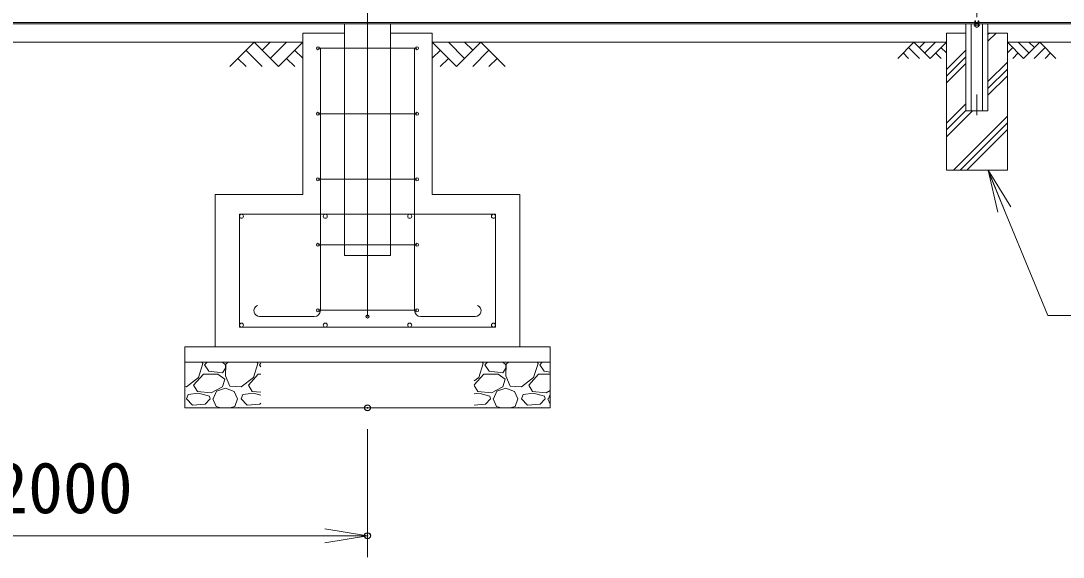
# Model space of a CAD drawing. Units: millimetres at full size; details may follow other scales. Extents: x -14700 to 14700, y -10395 to 10395.
# Drawn here: x -6782 to -3361, y -3047 to -1288 of the extents above; entities that cross this region are included whole.
import ezdxf
from ezdxf.enums import TextEntityAlignment as Align

# ---------------------------------------------------------------- set-up
doc = ezdxf.new("R2010")
doc.units = ezdxf.units.MM
doc.header["$LTSCALE"] = 40
doc.header["$PDMODE"] = 32
doc.header["$PDSIZE"] = 20
doc.linetypes.add('USER1', pattern=[50.8, 31.75, -6.35, 6.35, -6.35])
for name, color, linetype, lineweight in [('0-0_D-STR1', 1, 'Continuous', 18), ('0-1_D-BMK', 2, 'USER1', 13), ('0-2_D-STR3', 3, 'Continuous', 13), ('0-3_D-STR4', 7, 'Continuous', 18), ('0-4_D-BGD', 7, 'Continuous', 18), ('0-5_D-DCR-HCH', 7, 'Continuous', 13), ('0-6_D-STR-DIM', 7, 'Continuous', 13), ('0-7_0', 7, 'Continuous', 18), ('0-9_D-STR-TXT', 7, 'Continuous', 13)]:
    doc.layers.add(name, color=color, linetype=linetype, lineweight=lineweight)
doc.layers.add('0-8_Defpoints', color=253, linetype='Continuous')
doc.styles.add('ＭＳ ゴシック', font='')
doc.styles.get('ＭＳ ゴシック').set_extended_font_data('MS Gothic')

# ---------------------------------------------------------------- blocks, each defined once
blk = doc.blocks.new('_Open')
at = {"layer": '0-7_0'}
blk.add_line((-40, 6.67), (0, 0), dxfattribs=at)
blk.add_lwpolyline([(-40, -6.67), (0, 0), (-40, 0)], dxfattribs=at)

msp = doc.modelspace()

# ---------------------------------------------------------------- linework, layer by layer
at = {"layer": '0-0_D-STR1'}
for p, q in [((-11719.24, -1293.48), (1155.76, -1293.48)), ((-11719.24, -1297.48), (1155.76, -1297.48)), ((-3680.74, -1582.48), (-3680.74, -1297.48)), ((-3663.24, -1582.48), (-3663.24, -1297.48)), ((-3625.24, -1582.48), (-3625.24, -1297.48)), ((-3607.74, -1582.48), (-3607.74, -1297.48)), ((-3680.74, -1582.48), (-3607.74, -1582.48))]:
    msp.add_line(p, q, dxfattribs=at)
msp.add_lwpolyline([(-5719.24, -1297.48), (-5719.24, -2057.48), (-5569.24, -2057.48), (-5569.24, -1297.48)], dxfattribs=at)
at = {"layer": '0-1_D-BMK'}
for p, q in [((-5644.24, -2108.48), (-5644.24, 5793.52)), ((-3644.24, 502.52), (-3644.24, -1597.48)), ((-3634.24, -1301.98), (-3654.24, -1301.98))]:
    msp.add_line(p, q, dxfattribs=at)
at = {"layer": '0-2_D-STR3'}
for p, q in [((-11719.24, -1292.48), (1155.76, -1292.48)), ((-3644.24, -1294.47), (-3650.74, -1298.23)), ((-3650.74, -1298.23), (-3650.74, -1305.73)), ((-3650.49, -1298.08), (-3650.49, -1287.98)), ((-3650.49, -1287.98), (-3648.49, -1287.98)), ((-3648.49, -1296.93), (-3648.49, -1287.98)), ((-3637.74, -1298.23), (-3644.24, -1294.47)), ((-3639.99, -1296.93), (-3639.99, -1287.98)), ((-3639.99, -1287.98), (-3637.99, -1287.98)), ((-3637.99, -1298.08), (-3637.99, -1287.98)), ((-3637.74, -1305.73), (-3637.74, -1298.23)), ((-3650.74, -1305.73), (-3644.24, -1309.48)), ((-3644.24, -1309.48), (-3637.74, -1305.73)), ((-5481.74, -1377.48), (-5806.74, -1377.48)), ((-5798.74, -2237.81), (-5798.74, -1377.48)), ((-5644.24, -2257.81), (-5644.24, -1377.48)), ((-5489.74, -2237.81), (-5489.74, -1377.48)), ((-5481.74, -1592.48), (-5806.74, -1592.48)), ((-5481.74, -1807.48), (-5806.74, -1807.48)), ((-5224.24, -1922.48), (-6064.24, -1922.48)), ((-6064.24, -2292.48), (-6064.24, -1922.48)), ((-5224.24, -2292.48), (-5224.24, -1922.48)), ((-5481.74, -2022.48), (-5806.74, -2022.48)), ((-5481.74, -2237.48), (-5806.74, -2237.48)), ((-5818.74, -2257.81), (-5999.17, -2257.81)), ((-5469.74, -2257.81), (-5289.31, -2257.81)), ((-5224.24, -2292.48), (-6064.24, -2292.48))]:
    msp.add_line(p, q, dxfattribs=at)
for centre, radius in [((-3644.24, -1301.98), 6.25), ((-5806.74, -1377.48), 5), ((-5481.74, -1377.48), 5), ((-5806.74, -1592.48), 5), ((-5481.74, -1592.48), 5), ((-5806.74, -1807.48), 5), ((-5481.74, -1807.48), 5), ((-6057.74, -1928.98), 6.5), ((-5782.74, -1928.98), 6.5), ((-5505.74, -1928.98), 6.5), ((-5230.74, -1928.98), 6.5), ((-5806.74, -2022.48), 5), ((-5481.74, -2022.48), 5), ((-5806.74, -2237.48), 5), ((-5644.24, -2257.81), 5), ((-5481.74, -2237.48), 5), ((-6057.74, -2285.98), 6.5), ((-5782.74, -2285.98), 6.5), ((-5505.74, -2285.98), 6.5), ((-5230.74, -2285.98), 6.5)]:
    msp.add_circle(centre, radius, dxfattribs=at)
for centre, radius, start, end in [((-5998.34, -2239.15), 18.68, 111.66589, 272.52545), ((-5290.13, -2239.15), 18.68, 267.47455, 68.33411), ((-5818.74, -2237.81), 20, 270, 0), ((-5469.74, -2237.81), 20, 180, 270)]:
    msp.add_arc(centre, radius, start, end, dxfattribs=at)
at = {"layer": '0-3_D-STR4'}
for p, q in [((-5856.74, -1857.48), (-5856.74, -1327.48)), ((-5856.74, -1327.48), (-5719.24, -1327.48)), ((-5431.74, -1327.48), (-5569.24, -1327.48)), ((-5431.74, -1857.48), (-5431.74, -1327.48)), ((-3744.24, -1327.48), (-3744.24, -1777.48)), ((-3680.74, -1327.48), (-3744.24, -1327.48)), ((-3544.24, -1327.48), (-3607.74, -1327.48)), ((-3544.24, -1327.48), (-3544.24, -1777.48)), ((-3544.24, -1777.48), (-3744.24, -1777.48)), ((-6144.24, -2357.48), (-6144.24, -1857.48)), ((-6144.24, -1857.48), (-5856.74, -1857.48)), ((-5431.74, -1857.48), (-5144.24, -1857.48)), ((-5144.24, -2357.48), (-5144.24, -1857.48)), ((-5044.24, -2357.48), (-6244.24, -2357.48)), ((-6244.24, -2357.48), (-6244.24, -2557.48)), ((-5044.24, -2357.48), (-5044.24, -2557.48)), ((-5044.24, -2407.48), (-6244.24, -2407.48)), ((-5044.24, -2557.48), (-6244.24, -2557.48))]:
    msp.add_line(p, q, dxfattribs=at)
at = {"layer": '0-4_D-BGD'}
for p, q in [((-5856.74, -1357.48), (-7544.24, -1357.48)), ((-3744.24, -1357.48), (-5431.74, -1357.48)), ((-3544.24, -1357.48), (-1744.24, -1357.48))]:
    msp.add_line(p, q, dxfattribs=at)
at = {"layer": '0-5_D-DCR-HCH'}
for p, q in [((-3607.74, -1354.54), (-3580.68, -1327.48)), ((-3607.74, -1332.44), (-3602.77, -1327.48)), ((-6016.37, -1357.48), (-6096.19, -1437.3)), ((-6016.37, -1357.48), (-5936.56, -1437.3)), ((-5989.77, -1384.08), (-5963.16, -1357.48)), ((-5963.16, -1410.69), (-5909.95, -1357.48)), ((-5936.56, -1437.3), (-5856.74, -1357.48)), ((-5351.92, -1437.3), (-5431.74, -1357.48)), ((-5325.31, -1410.69), (-5378.53, -1357.48)), ((-5272.1, -1357.48), (-5351.92, -1437.3)), ((-5298.57, -1384.22), (-5325.31, -1357.48)), ((-5272.1, -1357.48), (-5192.28, -1437.3)), ((-3850.66, -1357.48), (-3903.87, -1410.69)), ((-3850.66, -1357.48), (-3797.45, -1410.69)), ((-3832.93, -1375.22), (-3815.19, -1357.48)), ((-3815.19, -1392.95), (-3779.71, -1357.48)), ((-3797.45, -1410.69), (-3744.24, -1357.48)), ((-3491.03, -1410.69), (-3544.24, -1357.48)), ((-3473.29, -1392.95), (-3508.76, -1357.48)), ((-3437.81, -1357.48), (-3491.03, -1410.69)), ((-3455.46, -1375.31), (-3473.29, -1357.48)), ((-3437.81, -1357.48), (-3384.6, -1410.69)), ((-6042.98, -1384.08), (-5989.52, -1437.3)), ((-5883.34, -1384.08), (-5856.74, -1410.57)), ((-5405.13, -1384.08), (-5431.74, -1410.57)), ((-5245.5, -1384.08), (-5298.95, -1437.3)), ((-3886.14, -1392.95), (-3868.32, -1410.69)), ((-3868.4, -1375.22), (-3832.76, -1410.69)), ((-3779.71, -1392.95), (-3761.89, -1410.69)), ((-3761.98, -1375.22), (-3744.24, -1392.87)), ((-3744.24, -1446.85), (-3680.74, -1383.35)), ((-3526.5, -1375.22), (-3544.24, -1392.87)), ((-3508.76, -1392.95), (-3526.58, -1410.69)), ((-3420.08, -1375.22), (-3455.71, -1410.69)), ((-3402.34, -1392.95), (-3420.16, -1410.69)), ((-6069.59, -1410.69), (-6042.86, -1437.3)), ((-5909.95, -1410.69), (-5883.22, -1437.3)), ((-5378.53, -1410.69), (-5405.25, -1437.3)), ((-5218.89, -1410.69), (-5245.62, -1437.3)), ((-3744.24, -1468.94), (-3680.74, -1405.44)), ((-3744.24, -1491.04), (-3680.74, -1427.54)), ((-3607.74, -1487.12), (-3544.24, -1423.62)), ((-3607.74, -1509.22), (-3544.24, -1445.72)), ((-3607.74, -1531.32), (-3544.24, -1467.82)), ((-3744.24, -1623.62), (-3680.74, -1560.12)), ((-3744.24, -1645.72), (-3680.74, -1582.22)), ((-3744.24, -1667.82), (-3658.9, -1582.48)), ((-3721.32, -1777.48), (-3544.24, -1600.4)), ((-3699.22, -1777.48), (-3544.24, -1622.5)), ((-3677.12, -1777.48), (-3544.24, -1644.59)), ((-3544.54, -1777.48), (-3544.24, -1777.18)), ((-6198.85, -2457.47), (-6184.45, -2412.47)), ((-6184.45, -2412.47), (-6187.5, -2407.48)), ((-6170.47, -2407.48), (-6179.05, -2416.07)), ((-6179.05, -2416.07), (-6164.65, -2437.67)), ((-6110.65, -2416.07), (-6120.47, -2407.48)), ((-6119.65, -2443.07), (-6110.65, -2426.87)), ((-6108.85, -2414.27), (-6110.65, -2452.07)), ((-6110.65, -2426.87), (-6110.65, -2416.07)), ((-6101.42, -2407.48), (-6108.85, -2414.27)), ((-6018.85, -2457.47), (-6004.45, -2412.47)), ((-6004.45, -2412.47), (-6007.5, -2407.48)), ((-5994.24, -2411.25), (-5999.05, -2416.07)), ((-5999.05, -2416.07), (-5994.24, -2423.29)), ((-5278.85, -2457.47), (-5264.45, -2412.47)), ((-5264.45, -2412.47), (-5267.5, -2407.48)), ((-5250.47, -2407.48), (-5259.05, -2416.07)), ((-5259.05, -2416.07), (-5244.65, -2437.67)), ((-5190.65, -2416.07), (-5200.47, -2407.48)), ((-5199.65, -2443.07), (-5190.65, -2426.87)), ((-5188.85, -2414.27), (-5190.65, -2452.07)), ((-5190.65, -2426.87), (-5190.65, -2416.07)), ((-5181.42, -2407.48), (-5188.85, -2414.27)), ((-5098.85, -2457.47), (-5084.45, -2412.47)), ((-5084.45, -2412.47), (-5087.5, -2407.48)), ((-5070.47, -2407.48), (-5079.05, -2416.07)), ((-5079.05, -2416.07), (-5064.65, -2437.67)), ((-6215.05, -2482.67), (-6182.65, -2446.67)), ((-6182.65, -2446.67), (-6135.85, -2446.67)), ((-6164.65, -2437.67), (-6119.65, -2443.07)), ((-6135.85, -2446.67), (-6112.45, -2462.87)), ((-6112.45, -2462.87), (-6119.65, -2488.07)), ((-6110.65, -2452.07), (-6096.25, -2486.27)), ((-6058.45, -2488.07), (-6018.85, -2457.47)), ((-6035.05, -2482.67), (-6002.65, -2446.67)), ((-6002.65, -2446.67), (-5994.24, -2446.67)), ((-5294.24, -2481.76), (-5262.65, -2446.67)), ((-5294.24, -2469.35), (-5278.85, -2457.47)), ((-5262.65, -2446.67), (-5215.85, -2446.67)), ((-5244.65, -2437.67), (-5199.65, -2443.07)), ((-5215.85, -2446.67), (-5192.45, -2462.87)), ((-5192.45, -2462.87), (-5199.65, -2488.07)), ((-5190.65, -2452.07), (-5176.25, -2486.27)), ((-5138.45, -2488.07), (-5098.85, -2457.47)), ((-5115.05, -2482.67), (-5082.65, -2446.67)), ((-5082.65, -2446.67), (-5044.24, -2446.67)), ((-5064.65, -2437.67), (-5044.24, -2440.11)), ((-6202.45, -2504.27), (-6215.05, -2482.67)), ((-6119.65, -2488.07), (-6157.45, -2507.87)), ((-6139.45, -2502.47), (-6110.65, -2493.47)), ((-6110.65, -2493.47), (-6081.85, -2504.27)), ((-6096.25, -2486.27), (-6058.45, -2488.07)), ((-6022.45, -2504.27), (-6035.05, -2482.67)), ((-5282.45, -2504.27), (-5294.24, -2484.06)), ((-5199.65, -2488.07), (-5237.45, -2507.87)), ((-5219.45, -2502.47), (-5190.65, -2493.47)), ((-5190.65, -2493.47), (-5161.85, -2504.27)), ((-5176.25, -2486.27), (-5138.45, -2488.07)), ((-5102.45, -2504.27), (-5115.05, -2482.67)), ((-6238.45, -2527.67), (-6233.05, -2513.27)), ((-6218.65, -2549.27), (-6238.45, -2527.67)), ((-6198.85, -2509.67), (-6233.05, -2513.27)), ((-6157.45, -2507.87), (-6202.45, -2504.27)), ((-6162.85, -2518.67), (-6198.85, -2509.67)), ((-6161.05, -2527.67), (-6177.25, -2545.67)), ((-6161.05, -2527.67), (-6162.85, -2518.67)), ((-6152.05, -2527.67), (-6141.25, -2552.87)), ((-6150.25, -2527.67), (-6139.45, -2502.47)), ((-6081.85, -2504.27), (-6071.05, -2527.67)), ((-6080.05, -2552.87), (-6071.05, -2527.67)), ((-6058.45, -2527.67), (-6053.05, -2513.27)), ((-6038.65, -2549.27), (-6058.45, -2527.67)), ((-6018.85, -2509.67), (-6053.05, -2513.27)), ((-5994.24, -2506.52), (-6022.45, -2504.27)), ((-5994.24, -2515.82), (-6018.85, -2509.67)), ((-5278.85, -2509.67), (-5294.24, -2511.28)), ((-5237.45, -2507.87), (-5282.45, -2504.27)), ((-5242.85, -2518.67), (-5278.85, -2509.67)), ((-5241.05, -2527.67), (-5257.25, -2545.67)), ((-5241.05, -2527.67), (-5242.85, -2518.67)), ((-5232.05, -2527.67), (-5221.25, -2552.87)), ((-5230.25, -2527.67), (-5219.45, -2502.47)), ((-5161.85, -2504.27), (-5151.05, -2527.67)), ((-5160.05, -2552.87), (-5151.05, -2527.67)), ((-5138.45, -2527.67), (-5133.05, -2513.27)), ((-5118.65, -2549.27), (-5138.45, -2527.67)), ((-5098.85, -2509.67), (-5133.05, -2513.27)), ((-5057.45, -2507.87), (-5102.45, -2504.27)), ((-5062.85, -2518.67), (-5098.85, -2509.67)), ((-5061.05, -2527.67), (-5077.25, -2545.67)), ((-5061.05, -2527.67), (-5062.85, -2518.67)), ((-5044.24, -2500.94), (-5057.45, -2507.87)), ((-5052.05, -2527.67), (-5044.24, -2545.9)), ((-5050.25, -2527.67), (-5044.24, -2513.63)), ((-6235.29, -2557.48), (-6244.24, -2556.73)), ((-6177.25, -2545.67), (-6218.65, -2549.27)), ((-6173.65, -2556.47), (-6176.02, -2557.48)), ((-6170.61, -2557.48), (-6173.65, -2556.47)), ((-6141.25, -2552.87), (-6125.57, -2557.48)), ((-6095.74, -2557.48), (-6080.05, -2552.87)), ((-6067.45, -2556.47), (-6068.56, -2557.48)), ((-6055.29, -2557.48), (-6067.45, -2556.47)), ((-5997.25, -2545.67), (-6038.65, -2549.27)), ((-5994.24, -2542.32), (-5997.25, -2545.67)), ((-5994.24, -2556.72), (-5996.02, -2557.48)), ((-5257.25, -2545.67), (-5294.24, -2548.88)), ((-5253.65, -2556.47), (-5256.02, -2557.48)), ((-5250.61, -2557.48), (-5253.65, -2556.47)), ((-5221.25, -2552.87), (-5205.57, -2557.48)), ((-5175.74, -2557.48), (-5160.05, -2552.87)), ((-5147.45, -2556.47), (-5148.56, -2557.48)), ((-5135.29, -2557.48), (-5147.45, -2556.47)), ((-5077.25, -2545.67), (-5118.65, -2549.27)), ((-5073.65, -2556.47), (-5076.02, -2557.48)), ((-5070.61, -2557.48), (-5073.65, -2556.47))]:
    msp.add_line(p, q, dxfattribs=at)
msp.add_lwpolyline([(-6244.24, -2487.79), (-6238.45, -2488.07), (-6198.85, -2457.47)], dxfattribs=at)
at = {"layer": '0-6_D-STR-DIM'}
for p, q in [((-5644.24, -2627.48), (-5644.24, -3047.48)), ((-7644.24, -2977.48), (-5644.24, -2977.48))]:
    msp.add_line(p, q, dxfattribs=at)
at = {"layer": '0-8_Defpoints'}
for p in [(-5644.24, -2557.48), (-5644.24, -2977.48)]:
    msp.add_point(p, dxfattribs=at)
at = {"layer": '0-9_D-STR-TXT'}
msp.add_lwpolyline([(-506.13, -2254.84), (-3411.52, -2254.84), (-3606.67, -1779.33)], dxfattribs=at)

# ---------------------------------------------------------------- block references
at = {"layer": '0-6_D-STR-DIM', "xscale": 3.5, "yscale": 3.5}
msp.add_blockref('_Open', (-5644.24, -2977.48), dxfattribs=at)
at = {"layer": '0-9_D-STR-TXT', "xscale": 3.5, "yscale": 3.5, "rotation": 112.31357}
msp.add_blockref('_Open', (-3607.43, -1777.48), dxfattribs=at)

# ---------------------------------------------------------------- texts
at = {"layer": '0-6_D-STR-DIM', "style": 'ＭＳ ゴシック'}
msp.add_text('2000', height=168.3, dxfattribs=at).set_placement((-6872.68, -2953.86), align=Align.BOTTOM_LEFT)

doc.saveas('drawing.dxf')
